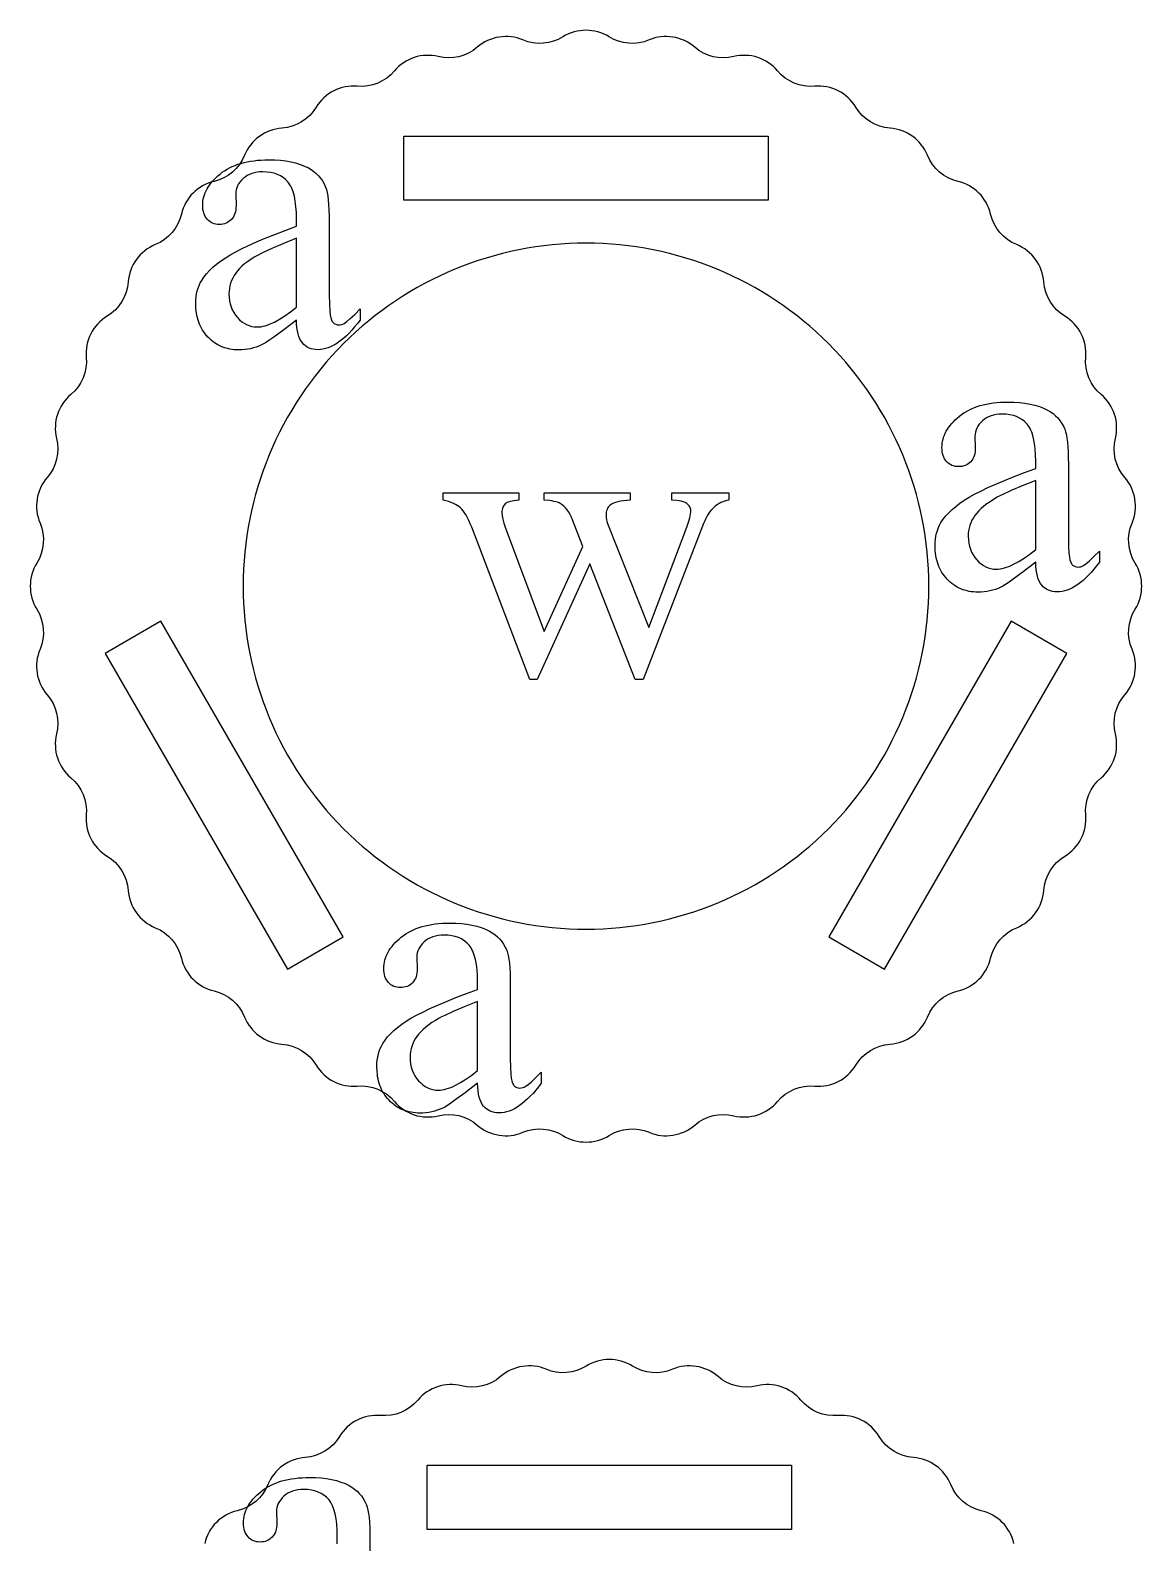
# Model space of a CAD drawing. Extents: x 5 to 599, y -219 to 392.
# Drawn here: x 89.1 to 144, y 119.9 to 194.6 of the extents above; entities that cross this region are included whole.
import ezdxf

# ---------------------------------------------------------------- set-up
doc = ezdxf.new("R2010")
doc.units = 0
doc.header["$MEASUREMENT"] = 0
for name, color, linetype in [('EXT', 1, 'CONTINUOUS'), ('INT', 5, 'CONTINUOUS'), ('TEXT', 18, 'CONTINUOUS')]:
    doc.layers.add(name, color=color, linetype=linetype)

msp = doc.modelspace()

# ---------------------------------------------------------------- linework, layer by layer
at = {"layer": 'EXT'}
msp.add_lwpolyline([(89.578, 164.032, 0.286149), (89.934, 161.781, -0.244114), (90.397, 159.851, 0.286149), (91.102, 157.684, -0.244114), (91.861, 155.851, 0.286149), (92.895, 153.821, -0.244114), (93.932, 152.129, 0.286149), (95.272, 150.285, -0.244114), (96.561, 148.776, 0.286149), (98.172, 147.165, -0.244114), (99.681, 145.876, 0.286149), (101.524, 144.537, -0.244114), (103.216, 143.5, 0.286149), (105.246, 142.466, -0.244114), (107.08, 141.706, 0.286149), (109.247, 141.002, -0.244114), (111.177, 140.539, 0.286149), (113.427, 140.182, -0.244114), (115.406, 140.026, 0.286149), (117.684, 140.026, -0.244114), (119.663, 140.182, 0.286149), (121.913, 140.539, -0.244114), (123.843, 141.002, 0.286149), (126.01, 141.706, -0.244114), (127.843, 142.466, 0.286149), (129.873, 143.5, -0.244114), (131.566, 144.537, 0.286149), (133.409, 145.876, -0.244114), (134.918, 147.165, 0.286149), (136.529, 148.776, -0.244114), (137.818, 150.285, 0.286149), (139.157, 152.129, -0.244114), (140.194, 153.821, 0.286149), (141.229, 155.851, -0.244114), (141.988, 157.684, 0.286149), (142.692, 159.851, -0.244114), (143.156, 161.781, 0.286149), (143.512, 164.032, -0.244114), (143.668, 166.01, 0.286149), (143.668, 168.289, -0.244114), (143.512, 170.267, 0.286149), (143.156, 172.518, -0.244114), (142.692, 174.447, 0.286149), (141.988, 176.614, -0.244114), (141.229, 178.448, 0.286149), (140.194, 180.478, -0.244114), (139.157, 182.17, 0.286149), (137.818, 184.013, -0.244114), (136.529, 185.523, 0.286149), (134.918, 187.134, -0.244114), (133.409, 188.423, 0.286149), (131.566, 189.762, -0.244114), (129.873, 190.799, 0.286149), (127.843, 191.833, -0.244114), (126.01, 192.593, 0.286149), (123.843, 193.297, -0.244114), (121.913, 193.76, 0.286149), (119.663, 194.117, -0.244114), (117.684, 194.272, 0.286149), (115.406, 194.272, -0.244114), (113.427, 194.117, 0.286149), (111.177, 193.76, -0.244114), (109.247, 193.297, 0.286149), (107.08, 192.593, -0.244114), (105.246, 191.833, 0.286149), (103.216, 190.799, -0.244114), (101.524, 189.762, 0.286149), (99.681, 188.423, -0.244114), (98.172, 187.134, 0.286149), (96.561, 185.523, -0.244114), (95.272, 184.013, 0.286149), (93.932, 182.17, -0.244114), (92.895, 180.478, 0.286149), (91.861, 178.448, -0.244114), (91.102, 176.614, 0.286149), (90.397, 174.447, -0.244114), (89.934, 172.518, 0.286149), (89.578, 170.267, -0.244114), (89.422, 168.289, 0.286149), (89.422, 166.01, -0.244114)], format="xyb", close=True, dxfattribs=at)
msp.add_lwpolyline([(137.681, 119.888, 0.286149), (136.07, 121.499, -0.244114), (134.561, 122.788, 0.286149), (132.718, 124.127, -0.244114), (131.025, 125.164, 0.286149), (128.995, 126.199, -0.244114), (127.162, 126.958, 0.286149), (124.995, 127.662, -0.244114), (123.065, 128.125, 0.286149), (120.815, 128.482, -0.244114), (118.836, 128.638, 0.286149), (116.558, 128.638, -0.244114), (114.579, 128.482, 0.286149), (112.329, 128.125, -0.244114), (110.399, 127.662, 0.286149), (108.232, 126.958, -0.244114), (106.398, 126.199, 0.286149), (104.368, 125.164, -0.244114), (102.676, 124.127, 0.286149), (100.833, 122.788, -0.244114), (99.324, 121.499, 0.286149), (97.712, 119.888, -0.244114)], format="xyb", dxfattribs=at)
at = {"layer": 'INT'}
for points in [[(107.548, 186.201), (107.548, 189.376), (125.541, 189.376), (125.541, 186.201)], [(101.794, 148.245), (104.544, 149.833), (95.548, 165.415), (92.798, 163.827)], [(131.295, 148.245), (140.292, 163.827), (137.542, 165.415), (128.545, 149.833)], [(108.7, 120.566), (108.7, 123.741), (126.693, 123.741), (126.693, 120.566)]]:
    msp.add_lwpolyline(points, close=True, dxfattribs=at)
msp.add_lwpolyline([(116.545, 184.084, 0.414214), (99.61, 167.149, 0.414214), (116.545, 150.215, 0.414214), (133.479, 167.149, 0.414214)], format="xyb", close=True, dxfattribs=at)
at = {"layer": 'TEXT'}
for points in [[(102.248, 180.289), (101.624, 179.813), (101.128, 179.45), (100.928, 179.31), (100.76, 179.198), (100.624, 179.115), (100.521, 179.059), (100.388, 179.002), (100.253, 178.953), (100.116, 178.911), (99.977, 178.876), (99.835, 178.85), (99.692, 178.831), (99.546, 178.819), (99.399, 178.815), (99.284, 178.818), (99.172, 178.825), (99.063, 178.838), (98.956, 178.855), (98.851, 178.877), (98.749, 178.905), (98.65, 178.937), (98.553, 178.974), (98.459, 179.016), (98.368, 179.063), (98.279, 179.115), (98.192, 179.172), (98.108, 179.234), (98.027, 179.301), (97.948, 179.373), (97.872, 179.45), (97.799, 179.53), (97.731, 179.614), (97.668, 179.702), (97.609, 179.792), (97.555, 179.885), (97.506, 179.982), (97.462, 180.081), (97.422, 180.184), (97.387, 180.29), (97.356, 180.399), (97.33, 180.511), (97.309, 180.626), (97.293, 180.744), (97.281, 180.866), (97.272, 181.118), (97.276, 181.279), (97.29, 181.434), (97.313, 181.584), (97.345, 181.728), (97.386, 181.867), (97.436, 182), (97.496, 182.128), (97.564, 182.25), (97.674, 182.414), (97.801, 182.577), (97.947, 182.736), (98.112, 182.894), (98.295, 183.049), (98.496, 183.201), (98.716, 183.351), (98.955, 183.499), (99.223, 183.649), (99.532, 183.807), (99.882, 183.973), (100.273, 184.147), (100.705, 184.329), (101.178, 184.519), (101.692, 184.717), (102.248, 184.923), (102.248, 185.274), (102.241, 185.595), (102.221, 185.89), (102.188, 186.159), (102.141, 186.401), (102.082, 186.617), (102.047, 186.716), (102.009, 186.807), (101.967, 186.893), (101.923, 186.971), (101.875, 187.043), (101.823, 187.109), (101.711, 187.225), (101.587, 187.326), (101.451, 187.412), (101.302, 187.482), (101.142, 187.536), (100.97, 187.575), (100.785, 187.598), (100.589, 187.606), (100.439, 187.601), (100.297, 187.585), (100.164, 187.56), (100.038, 187.523), (99.92, 187.477), (99.81, 187.42), (99.708, 187.352), (99.613, 187.274), (99.526, 187.19), (99.451, 187.103), (99.387, 187.012), (99.335, 186.918), (99.295, 186.822), (99.266, 186.722), (99.248, 186.619), (99.243, 186.513), (99.262, 185.948), (99.258, 185.839), (99.248, 185.736), (99.23, 185.64), (99.205, 185.55), (99.172, 185.467), (99.133, 185.39), (99.087, 185.319), (99.033, 185.255), (98.973, 185.198), (98.909, 185.148), (98.841, 185.106), (98.768, 185.072), (98.691, 185.045), (98.609, 185.026), (98.523, 185.015), (98.433, 185.011), (98.345, 185.015), (98.26, 185.027), (98.181, 185.047), (98.105, 185.074), (98.033, 185.11), (97.965, 185.154), (97.902, 185.205), (97.842, 185.265), (97.789, 185.331), (97.742, 185.403), (97.703, 185.481), (97.671, 185.565), (97.645, 185.654), (97.628, 185.749), (97.617, 185.85), (97.613, 185.957), (97.617, 186.062), (97.627, 186.165), (97.643, 186.267), (97.667, 186.368), (97.697, 186.468), (97.734, 186.567), (97.778, 186.665), (97.828, 186.762), (97.885, 186.858), (97.949, 186.953), (98.019, 187.046), (98.096, 187.139), (98.18, 187.231), (98.271, 187.321), (98.368, 187.411), (98.472, 187.499), (98.582, 187.584), (98.697, 187.664), (98.818, 187.738), (98.944, 187.806), (99.076, 187.869), (99.213, 187.927), (99.356, 187.979), (99.504, 188.026), (99.657, 188.067), (99.816, 188.103), (99.98, 188.133), (100.149, 188.157), (100.324, 188.177), (100.505, 188.19), (100.69, 188.199), (100.882, 188.201), (101.173, 188.195), (101.45, 188.176), (101.714, 188.145), (101.965, 188.101), (102.202, 188.045), (102.426, 187.976), (102.636, 187.895), (102.833, 187.801), (102.972, 187.72), (103.102, 187.629), (103.222, 187.526), (103.333, 187.414), (103.434, 187.29), (103.526, 187.156), (103.609, 187.011), (103.682, 186.855), (103.723, 186.736), (103.759, 186.59), (103.789, 186.417), (103.814, 186.216), (103.833, 185.988), (103.846, 185.732), (103.855, 185.448), (103.857, 185.138), (103.857, 182.103), (103.86, 181.526), (103.87, 181.073), (103.885, 180.743), (103.906, 180.538), (103.935, 180.406), (103.971, 180.297), (104.015, 180.213), (104.04, 180.179), (104.067, 180.152), (104.125, 180.109), (104.188, 180.079), (104.255, 180.061), (104.326, 180.055), (104.401, 180.059), (104.472, 180.072), (104.538, 180.093), (104.599, 180.123), (104.725, 180.215), (104.899, 180.364), (105.12, 180.571), (105.389, 180.835), (105.389, 180.289), (105.253, 180.112), (105.118, 179.946), (104.983, 179.791), (104.849, 179.648), (104.716, 179.517), (104.583, 179.397), (104.452, 179.288), (104.321, 179.191), (104.191, 179.105), (104.061, 179.031), (103.933, 178.968), (103.805, 178.917), (103.678, 178.877), (103.552, 178.848), (103.426, 178.831), (103.301, 178.825), (103.185, 178.83), (103.074, 178.846), (102.97, 178.872), (102.872, 178.908), (102.78, 178.955), (102.694, 179.012), (102.614, 179.079), (102.54, 179.157), (102.474, 179.247), (102.416, 179.352), (102.366, 179.472), (102.326, 179.606), (102.293, 179.755), (102.27, 179.918), (102.254, 180.096)], [(102.248, 180.923), (102.248, 184.328), (101.576, 184.057), (101.035, 183.828), (100.625, 183.642), (100.469, 183.565), (100.345, 183.499), (100.159, 183.391), (99.987, 183.282), (99.829, 183.171), (99.684, 183.06), (99.553, 182.947), (99.436, 182.833), (99.332, 182.718), (99.243, 182.601), (99.165, 182.483), (99.097, 182.361), (99.04, 182.237), (98.994, 182.111), (98.957, 181.981), (98.932, 181.849), (98.916, 181.714), (98.911, 181.577), (98.917, 181.405), (98.937, 181.24), (98.97, 181.083), (99.016, 180.934), (99.075, 180.792), (99.147, 180.657), (99.232, 180.53), (99.33, 180.411), (99.437, 180.302), (99.548, 180.208), (99.663, 180.128), (99.782, 180.063), (99.904, 180.012), (100.031, 179.976), (100.162, 179.954), (100.296, 179.947), (100.391, 179.951), (100.489, 179.962), (100.591, 179.982), (100.696, 180.008), (100.805, 180.043), (100.918, 180.084), (101.035, 180.134), (101.155, 180.191), (101.406, 180.328), (101.672, 180.496), (101.952, 180.694)], [(138.759, 168.328), (138.136, 167.852), (137.64, 167.489), (137.44, 167.349), (137.272, 167.238), (137.136, 167.154), (137.033, 167.099), (136.9, 167.041), (136.765, 166.992), (136.628, 166.95), (136.489, 166.916), (136.347, 166.889), (136.204, 166.87), (136.058, 166.858), (135.911, 166.855), (135.796, 166.857), (135.684, 166.865), (135.574, 166.877), (135.468, 166.894), (135.363, 166.917), (135.261, 166.944), (135.162, 166.976), (135.065, 167.013), (134.971, 167.055), (134.88, 167.102), (134.791, 167.154), (134.704, 167.211), (134.62, 167.273), (134.539, 167.34), (134.46, 167.412), (134.384, 167.489), (134.311, 167.57), (134.243, 167.654), (134.18, 167.741), (134.121, 167.831), (134.067, 167.924), (134.018, 168.021), (133.973, 168.12), (133.934, 168.223), (133.898, 168.329), (133.868, 168.438), (133.842, 168.55), (133.821, 168.665), (133.805, 168.783), (133.793, 168.905), (133.784, 169.157), (133.788, 169.318), (133.802, 169.473), (133.825, 169.623), (133.857, 169.767), (133.898, 169.906), (133.948, 170.039), (134.008, 170.167), (134.076, 170.289), (134.186, 170.454), (134.313, 170.616), (134.459, 170.776), (134.624, 170.933), (134.807, 171.088), (135.008, 171.24), (135.228, 171.39), (135.467, 171.538), (135.735, 171.688), (136.044, 171.846), (136.394, 172.013), (136.785, 172.187), (137.217, 172.369), (137.69, 172.559), (138.204, 172.757), (138.759, 172.962), (138.759, 173.314), (138.753, 173.635), (138.733, 173.929), (138.7, 174.198), (138.653, 174.44), (138.594, 174.657), (138.559, 174.755), (138.521, 174.847), (138.479, 174.932), (138.435, 175.01), (138.386, 175.082), (138.335, 175.148), (138.223, 175.264), (138.099, 175.366), (137.963, 175.451), (137.814, 175.521), (137.654, 175.575), (137.482, 175.614), (137.297, 175.638), (137.101, 175.645), (136.951, 175.64), (136.809, 175.625), (136.676, 175.599), (136.55, 175.562), (136.432, 175.516), (136.322, 175.459), (136.219, 175.391), (136.125, 175.314), (136.038, 175.229), (135.963, 175.142), (135.899, 175.051), (135.847, 174.958), (135.807, 174.861), (135.778, 174.761), (135.76, 174.658), (135.754, 174.553), (135.774, 173.987), (135.77, 173.878), (135.76, 173.775), (135.742, 173.679), (135.717, 173.589), (135.684, 173.506), (135.645, 173.429), (135.598, 173.358), (135.545, 173.294), (135.485, 173.237), (135.421, 173.187), (135.353, 173.145), (135.28, 173.111), (135.203, 173.084), (135.121, 173.065), (135.035, 173.054), (134.945, 173.05), (134.856, 173.054), (134.772, 173.066), (134.692, 173.086), (134.617, 173.114), (134.545, 173.149), (134.477, 173.193), (134.414, 173.244), (134.354, 173.304), (134.301, 173.37), (134.254, 173.442), (134.215, 173.52), (134.182, 173.604), (134.157, 173.693), (134.139, 173.789), (134.129, 173.89), (134.125, 173.997), (134.128, 174.101), (134.139, 174.204), (134.155, 174.306), (134.179, 174.408), (134.209, 174.508), (134.246, 174.607), (134.289, 174.705), (134.34, 174.801), (134.397, 174.897), (134.46, 174.992), (134.531, 175.086), (134.608, 175.178), (134.692, 175.27), (134.782, 175.36), (134.88, 175.45), (134.984, 175.538), (135.094, 175.623), (135.209, 175.703), (135.33, 175.777), (135.456, 175.845), (135.588, 175.909), (135.725, 175.966), (135.868, 176.018), (136.015, 176.065), (136.169, 176.106), (136.328, 176.142), (136.492, 176.172), (136.661, 176.197), (136.836, 176.216), (137.017, 176.23), (137.202, 176.238), (137.394, 176.241), (137.684, 176.234), (137.962, 176.216), (138.226, 176.184), (138.477, 176.141), (138.714, 176.084), (138.938, 176.016), (139.148, 175.934), (139.345, 175.841), (139.484, 175.76), (139.614, 175.668), (139.734, 175.566), (139.845, 175.453), (139.946, 175.329), (140.038, 175.195), (140.121, 175.05), (140.194, 174.894), (140.235, 174.776), (140.271, 174.629), (140.301, 174.456), (140.325, 174.255), (140.345, 174.027), (140.358, 173.771), (140.367, 173.488), (140.369, 173.177), (140.369, 170.143), (140.372, 169.565), (140.382, 169.112), (140.397, 168.783), (140.418, 168.577), (140.446, 168.445), (140.483, 168.336), (140.527, 168.252), (140.552, 168.219), (140.579, 168.191), (140.637, 168.149), (140.7, 168.118), (140.767, 168.1), (140.838, 168.094), (140.913, 168.098), (140.984, 168.111), (141.05, 168.132), (141.111, 168.162), (141.237, 168.254), (141.411, 168.404), (141.632, 168.61), (141.901, 168.874), (141.901, 168.328), (141.765, 168.151), (141.629, 167.985), (141.495, 167.831), (141.361, 167.688), (141.228, 167.556), (141.095, 167.436), (140.964, 167.327), (140.833, 167.23), (140.703, 167.145), (140.573, 167.07), (140.445, 167.007), (140.317, 166.956), (140.19, 166.916), (140.064, 166.887), (139.938, 166.87), (139.813, 166.864), (139.697, 166.87), (139.586, 166.885), (139.482, 166.911), (139.384, 166.947), (139.292, 166.994), (139.206, 167.051), (139.126, 167.118), (139.052, 167.196), (138.986, 167.286), (138.928, 167.391), (138.878, 167.511), (138.838, 167.645), (138.805, 167.794), (138.781, 167.957), (138.766, 168.135)], [(138.759, 168.962), (138.759, 172.367), (138.088, 172.096), (137.547, 171.867), (137.137, 171.681), (136.981, 171.604), (136.857, 171.538), (136.671, 171.43), (136.499, 171.321), (136.341, 171.21), (136.196, 171.099), (136.065, 170.986), (135.948, 170.872), (135.844, 170.757), (135.754, 170.64), (135.677, 170.522), (135.609, 170.401), (135.552, 170.277), (135.506, 170.15), (135.469, 170.021), (135.443, 169.888), (135.428, 169.753), (135.423, 169.616), (135.429, 169.444), (135.449, 169.28), (135.482, 169.123), (135.528, 168.973), (135.587, 168.831), (135.659, 168.697), (135.744, 168.569), (135.842, 168.45), (135.949, 168.341), (136.06, 168.247), (136.175, 168.167), (136.294, 168.102), (136.416, 168.052), (136.543, 168.015), (136.674, 167.994), (136.808, 167.986), (136.903, 167.99), (137.001, 168.002), (137.103, 168.021), (137.208, 168.047), (137.317, 168.082), (137.43, 168.124), (137.547, 168.173), (137.667, 168.23), (137.918, 168.368), (138.184, 168.535), (138.464, 168.733)], [(109.486, 171.755), (113.232, 171.755), (113.232, 171.394), (112.996, 171.367), (112.895, 171.349), (112.804, 171.328), (112.725, 171.303), (112.657, 171.275), (112.6, 171.243), (112.554, 171.208), (112.517, 171.17), (112.484, 171.127), (112.456, 171.081), (112.434, 171.03), (112.416, 170.976), (112.403, 170.917), (112.396, 170.855), (112.393, 170.789), (112.404, 170.629), (112.435, 170.454), (112.487, 170.264), (112.559, 170.057), (114.472, 164.915), (116.394, 169.101), (115.886, 170.418), (115.825, 170.559), (115.76, 170.688), (115.69, 170.806), (115.616, 170.913), (115.536, 171.009), (115.453, 171.093), (115.364, 171.166), (115.272, 171.228), (115.212, 171.26), (115.141, 171.289), (115.059, 171.315), (114.964, 171.337), (114.858, 171.356), (114.741, 171.372), (114.472, 171.394), (114.472, 171.755), (118.725, 171.755), (118.725, 171.394), (118.556, 171.383), (118.4, 171.367), (118.256, 171.344), (118.125, 171.315), (118.007, 171.281), (117.902, 171.24), (117.81, 171.193), (117.73, 171.14), (117.685, 171.098), (117.645, 171.05), (117.611, 170.997), (117.584, 170.937), (117.563, 170.872), (117.547, 170.801), (117.538, 170.725), (117.535, 170.642), (117.54, 170.544), (117.555, 170.445), (117.579, 170.344), (117.613, 170.242), (119.643, 165.11), (121.526, 170.057), (121.611, 170.307), (121.672, 170.53), (121.709, 170.726), (121.718, 170.815), (121.721, 170.896), (121.718, 170.942), (121.709, 170.986), (121.694, 171.029), (121.673, 171.072), (121.646, 171.112), (121.614, 171.152), (121.531, 171.228), (121.477, 171.262), (121.413, 171.293), (121.336, 171.32), (121.249, 171.342), (121.15, 171.361), (121.039, 171.376), (120.784, 171.394), (120.784, 171.755), (123.604, 171.755), (123.604, 171.394), (123.499, 171.374), (123.399, 171.348), (123.301, 171.314), (123.207, 171.274), (123.117, 171.227), (123.03, 171.172), (122.947, 171.111), (122.867, 171.042), (122.791, 170.967), (122.718, 170.884), (122.649, 170.795), (122.583, 170.698), (122.521, 170.595), (122.462, 170.484), (122.407, 170.367), (122.355, 170.242), (119.369, 162.544), (118.969, 162.544), (116.735, 168.252), (114.13, 162.544), (113.769, 162.544), (110.901, 170.057), (110.83, 170.228), (110.76, 170.384), (110.69, 170.526), (110.62, 170.653), (110.551, 170.766), (110.482, 170.865), (110.413, 170.948), (110.345, 171.018), (110.271, 171.078), (110.188, 171.135), (110.096, 171.187), (109.993, 171.236), (109.881, 171.281), (109.759, 171.322), (109.627, 171.36), (109.486, 171.394)], [(111.194, 142.605), (110.57, 142.129), (110.074, 141.766), (109.874, 141.626), (109.706, 141.514), (109.571, 141.431), (109.467, 141.375), (109.334, 141.318), (109.199, 141.269), (109.062, 141.227), (108.923, 141.192), (108.781, 141.166), (108.638, 141.147), (108.492, 141.135), (108.345, 141.131), (108.23, 141.134), (108.118, 141.141), (108.009, 141.154), (107.902, 141.171), (107.797, 141.193), (107.696, 141.221), (107.596, 141.253), (107.5, 141.29), (107.405, 141.332), (107.314, 141.379), (107.225, 141.431), (107.138, 141.488), (107.054, 141.55), (106.973, 141.617), (106.894, 141.689), (106.818, 141.766), (106.745, 141.846), (106.677, 141.93), (106.614, 142.017), (106.555, 142.108), (106.501, 142.201), (106.452, 142.297), (106.408, 142.397), (106.368, 142.5), (106.333, 142.606), (106.302, 142.715), (106.276, 142.827), (106.255, 142.942), (106.239, 143.06), (106.227, 143.182), (106.218, 143.434), (106.222, 143.595), (106.236, 143.75), (106.259, 143.899), (106.291, 144.044), (106.332, 144.182), (106.382, 144.316), (106.442, 144.443), (106.51, 144.566), (106.62, 144.73), (106.747, 144.893), (106.893, 145.052), (107.058, 145.21), (107.241, 145.364), (107.443, 145.517), (107.662, 145.667), (107.901, 145.815), (108.169, 145.965), (108.478, 146.123), (108.828, 146.289), (109.219, 146.463), (109.651, 146.645), (110.124, 146.835), (110.639, 147.033), (111.194, 147.239), (111.194, 147.59), (111.187, 147.911), (111.167, 148.206), (111.134, 148.475), (111.088, 148.717), (111.028, 148.933), (110.993, 149.032), (110.955, 149.123), (110.913, 149.208), (110.869, 149.287), (110.821, 149.359), (110.769, 149.424), (110.657, 149.541), (110.533, 149.642), (110.397, 149.728), (110.248, 149.798), (110.088, 149.852), (109.916, 149.891), (109.731, 149.914), (109.535, 149.922), (109.385, 149.917), (109.244, 149.901), (109.11, 149.875), (108.984, 149.839), (108.866, 149.792), (108.756, 149.735), (108.654, 149.668), (108.559, 149.59), (108.472, 149.506), (108.397, 149.418), (108.333, 149.328), (108.281, 149.234), (108.241, 149.138), (108.212, 149.038), (108.194, 148.935), (108.189, 148.829), (108.208, 148.263), (108.205, 148.154), (108.194, 148.052), (108.176, 147.956), (108.151, 147.866), (108.119, 147.782), (108.079, 147.705), (108.033, 147.635), (107.979, 147.571), (107.919, 147.514), (107.855, 147.464), (107.787, 147.422), (107.714, 147.388), (107.637, 147.361), (107.555, 147.342), (107.469, 147.331), (107.379, 147.327), (107.291, 147.331), (107.207, 147.343), (107.127, 147.362), (107.051, 147.39), (106.979, 147.426), (106.911, 147.469), (106.848, 147.521), (106.789, 147.58), (106.735, 147.647), (106.688, 147.719), (106.649, 147.797), (106.617, 147.88), (106.591, 147.97), (106.574, 148.065), (106.563, 148.166), (106.559, 148.273), (106.563, 148.378), (106.573, 148.481), (106.589, 148.583), (106.613, 148.684), (106.643, 148.784), (106.68, 148.883), (106.724, 148.981), (106.774, 149.078), (106.831, 149.174), (106.895, 149.269), (106.965, 149.362), (107.042, 149.455), (107.126, 149.547), (107.217, 149.637), (107.314, 149.726), (107.418, 149.815), (107.528, 149.9), (107.643, 149.979), (107.764, 150.053), (107.89, 150.122), (108.022, 150.185), (108.159, 150.243), (108.302, 150.295), (108.45, 150.342), (108.603, 150.383), (108.762, 150.418), (108.926, 150.449), (109.095, 150.473), (109.27, 150.493), (109.451, 150.506), (109.637, 150.514), (109.828, 150.517), (110.119, 150.511), (110.396, 150.492), (110.66, 150.461), (110.911, 150.417), (111.148, 150.361), (111.372, 150.292), (111.582, 150.211), (111.779, 150.117), (111.918, 150.036), (112.048, 149.945), (112.168, 149.842), (112.279, 149.729), (112.38, 149.606), (112.472, 149.471), (112.555, 149.326), (112.628, 149.171), (112.669, 149.052), (112.705, 148.906), (112.735, 148.733), (112.76, 148.532), (112.779, 148.303), (112.793, 148.048), (112.801, 147.764), (112.803, 147.454), (112.803, 144.419), (112.807, 143.842), (112.816, 143.389), (112.831, 143.059), (112.852, 142.853), (112.881, 142.721), (112.917, 142.613), (112.961, 142.529), (112.986, 142.495), (113.013, 142.468), (113.071, 142.425), (113.134, 142.395), (113.201, 142.377), (113.272, 142.37), (113.347, 142.375), (113.418, 142.388), (113.484, 142.409), (113.545, 142.439), (113.671, 142.531), (113.845, 142.68), (114.066, 142.887), (114.335, 143.151), (114.335, 142.605), (114.199, 142.427), (114.064, 142.262), (113.929, 142.107), (113.795, 141.964), (113.662, 141.833), (113.529, 141.713), (113.398, 141.604), (113.267, 141.507), (113.137, 141.421), (113.007, 141.347), (112.879, 141.284), (112.751, 141.233), (112.624, 141.193), (112.498, 141.164), (112.372, 141.147), (112.247, 141.141), (112.131, 141.146), (112.021, 141.162), (111.916, 141.188), (111.818, 141.224), (111.726, 141.271), (111.64, 141.328), (111.56, 141.395), (111.486, 141.473), (111.42, 141.563), (111.362, 141.668), (111.313, 141.787), (111.272, 141.922), (111.239, 142.07), (111.216, 142.234), (111.2, 142.412)], [(111.194, 143.239), (111.194, 146.644), (110.522, 146.372), (109.981, 146.144), (109.571, 145.958), (109.415, 145.881), (109.291, 145.815), (109.105, 145.707), (108.933, 145.597), (108.775, 145.487), (108.63, 145.375), (108.499, 145.263), (108.382, 145.149), (108.278, 145.033), (108.189, 144.917), (108.111, 144.798), (108.043, 144.677), (107.986, 144.553), (107.94, 144.427), (107.904, 144.297), (107.878, 144.165), (107.862, 144.03), (107.857, 143.892), (107.863, 143.721), (107.883, 143.556), (107.916, 143.399), (107.962, 143.25), (108.021, 143.108), (108.093, 142.973), (108.178, 142.846), (108.276, 142.727), (108.383, 142.618), (108.494, 142.524), (108.609, 142.444), (108.728, 142.379), (108.85, 142.328), (108.977, 142.292), (109.108, 142.27), (109.242, 142.263), (109.337, 142.267), (109.435, 142.278), (109.537, 142.297), (109.642, 142.324), (109.751, 142.358), (109.864, 142.4), (109.981, 142.45), (110.101, 142.507), (110.352, 142.644), (110.618, 142.812), (110.899, 143.01)]]:
    msp.add_lwpolyline(points, close=True, dxfattribs=at)
msp.add_lwpolyline([(104.262, 119.863), (104.262, 120.214), (104.255, 120.535), (104.235, 120.83), (104.202, 121.099), (104.156, 121.341), (104.096, 121.557), (104.061, 121.656), (104.023, 121.747), (103.982, 121.833), (103.937, 121.911), (103.889, 121.983), (103.837, 122.049), (103.725, 122.165), (103.601, 122.266), (103.465, 122.352), (103.317, 122.422), (103.156, 122.476), (102.984, 122.515), (102.8, 122.538), (102.603, 122.546), (102.453, 122.541), (102.312, 122.525), (102.178, 122.5), (102.052, 122.463), (101.934, 122.417), (101.824, 122.36), (101.722, 122.292), (101.627, 122.214), (101.541, 122.13), (101.465, 122.043), (101.401, 121.952), (101.349, 121.858), (101.309, 121.762), (101.28, 121.662), (101.262, 121.559), (101.257, 121.453), (101.276, 120.888), (101.273, 120.779), (101.262, 120.676), (101.244, 120.58), (101.219, 120.49), (101.187, 120.407), (101.147, 120.33), (101.101, 120.259), (101.047, 120.195), (100.987, 120.138), (100.923, 120.088), (100.855, 120.046), (100.782, 120.012), (100.705, 119.985), (100.623, 119.966), (100.537, 119.955), (100.447, 119.951), (100.359, 119.955), (100.275, 119.967), (100.195, 119.987), (100.119, 120.014), (100.047, 120.05), (99.979, 120.094), (99.916, 120.145), (99.857, 120.205), (99.803, 120.271), (99.756, 120.343), (99.717, 120.421), (99.685, 120.505), (99.66, 120.594), (99.642, 120.689), (99.631, 120.79), (99.627, 120.897), (99.631, 121.002), (99.641, 121.105), (99.657, 121.207), (99.681, 121.308), (99.711, 121.408), (99.748, 121.507), (99.792, 121.605), (99.842, 121.702), (99.899, 121.798), (99.963, 121.893), (100.033, 121.986), (100.11, 122.079), (100.194, 122.171), (100.285, 122.261), (100.382, 122.351), (100.486, 122.439), (100.596, 122.524), (100.711, 122.604), (100.832, 122.678), (100.958, 122.746), (101.09, 122.809), (101.227, 122.867), (101.37, 122.919), (101.518, 122.966), (101.671, 123.007), (101.83, 123.043), (101.994, 123.073), (102.163, 123.097), (102.338, 123.117), (102.519, 123.13), (102.705, 123.139), (102.896, 123.141), (103.187, 123.135), (103.464, 123.116), (103.728, 123.085), (103.979, 123.041), (104.216, 122.985), (104.44, 122.916), (104.65, 122.835), (104.847, 122.741), (104.986, 122.66), (105.116, 122.569), (105.236, 122.466), (105.347, 122.353), (105.449, 122.23), (105.54, 122.096), (105.623, 121.951), (105.696, 121.795), (105.737, 121.676), (105.773, 121.53), (105.803, 121.357), (105.828, 121.156), (105.847, 120.928), (105.861, 120.672), (105.869, 120.388), (105.872, 120.078), (105.872, 117.043)], dxfattribs=at)

doc.saveas('drawing.dxf')
